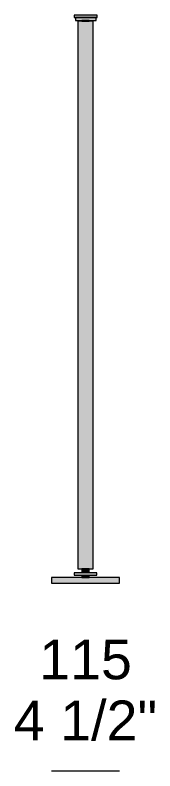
# Model space of a CAD drawing. Header units: millimetres. Extents: x -23380 to 52531, y -5628 to 1041.
# Drawn here: x 35462 to 35707, y -1090 to 241 of the extents above; entities that cross this region are included whole.
import ezdxf

# ---------------------------------------------------------------- set-up
doc = ezdxf.new("R2010")
doc.units = ezdxf.units.MM
for name, color, linetype, lineweight in [('dimensions', 7, 'Continuous', 5), ('drawing', 7, 'Continuous', 5), ('hatch', 9, 'Continuous', 5)]:
    doc.layers.add(name, color=color, linetype=linetype, lineweight=lineweight)
doc.styles.add('Poliform mm', font='arial.ttf')
doc.styles.add('Poliform pollici', font='arial.ttf')

msp = doc.modelspace()

# ---------------------------------------------------------------- hatches: boundary and pattern name
at = {"layer": 'hatch'}
for points in [[(35567.8, 236.4), (35604, 236.4), (35605.9, 236.4), (35605.9, 240.9), (35565.3, 240.9), (35565.3, 236.4)], [(35578.9, 231.6), (35591.9, 231.6), (35604, 231.6), (35604, 236.4), (35567.8, 236.4), (35567.8, 231.6)], [(35571.7, -734.2), (35599.2, -734.2), (35599.2, 230.4), (35571.7, 230.4)], [(35578.9, 230.4), (35591.9, 230.4), (35591.9, 231.6), (35578.9, 231.6)], [(35565.6, -745.2), (35605.5, -745.2), (35605.5, -740.9), (35565.6, -740.9)], [(35592, -740.9), (35592, -734.2), (35578.8, -734.2), (35578.8, -740.9)], [(35592, -749.2), (35578.8, -749.2), (35525.5, -749.2), (35525.5, -759.1), (35645.5, -759.1), (35645.5, -749.2)], [(35578.8, -745.2), (35578.8, -749.2), (35592, -749.2), (35592, -745.2)]]:
    msp.add_hatch(color=256, dxfattribs=at).paths.add_polyline_path(points, flags=0)

# ---------------------------------------------------------------- linework, layer by layer
at = {"layer": 'dimensions'}
msp.add_lwpolyline([(35525.5, -1089.8), (35645.5, -1089.8)], dxfattribs=at)
at = {"layer": 'drawing'}
for points in [[(35565.3, 236.4), (35605.9, 236.4), (35605.9, 240.9), (35565.3, 240.9)], [(35567.8, 231.6), (35604, 231.6), (35604, 236.4), (35567.8, 236.4)], [(35571.7, -734.2), (35599.2, -734.2), (35599.2, 230.4), (35571.7, 230.4)], [(35578.9, 230.4), (35591.9, 230.4), (35591.9, 231.6), (35578.9, 231.6)], [(35565.6, -745.2), (35605.5, -745.2), (35605.5, -740.9), (35565.6, -740.9)], [(35525.5, -759.1), (35645.5, -759.1), (35645.5, -749.2), (35525.5, -749.2)]]:
    msp.add_lwpolyline(points, close=True, dxfattribs=at)
for points in [[(35592, -740.9), (35592, -734.2), (35578.8, -734.2), (35578.8, -740.9)], [(35578.8, -745.2), (35578.8, -749.2), (35592, -749.2), (35592, -745.2)]]:
    msp.add_lwpolyline(points, dxfattribs=at)

# ---------------------------------------------------------------- texts
at = {"layer": 'dimensions', "char_height": 70, "attachment_point": 5}
for s, insert, width, style in [('115', (35585.5, -894), 436.739, 'Poliform mm'), ('4 1/2"', (35585.5, -1001.4), 630, 'Poliform pollici')]:
    msp.add_mtext(s, dxfattribs=dict(at, insert=insert, width=width, style=style))

doc.saveas('drawing.dxf')
